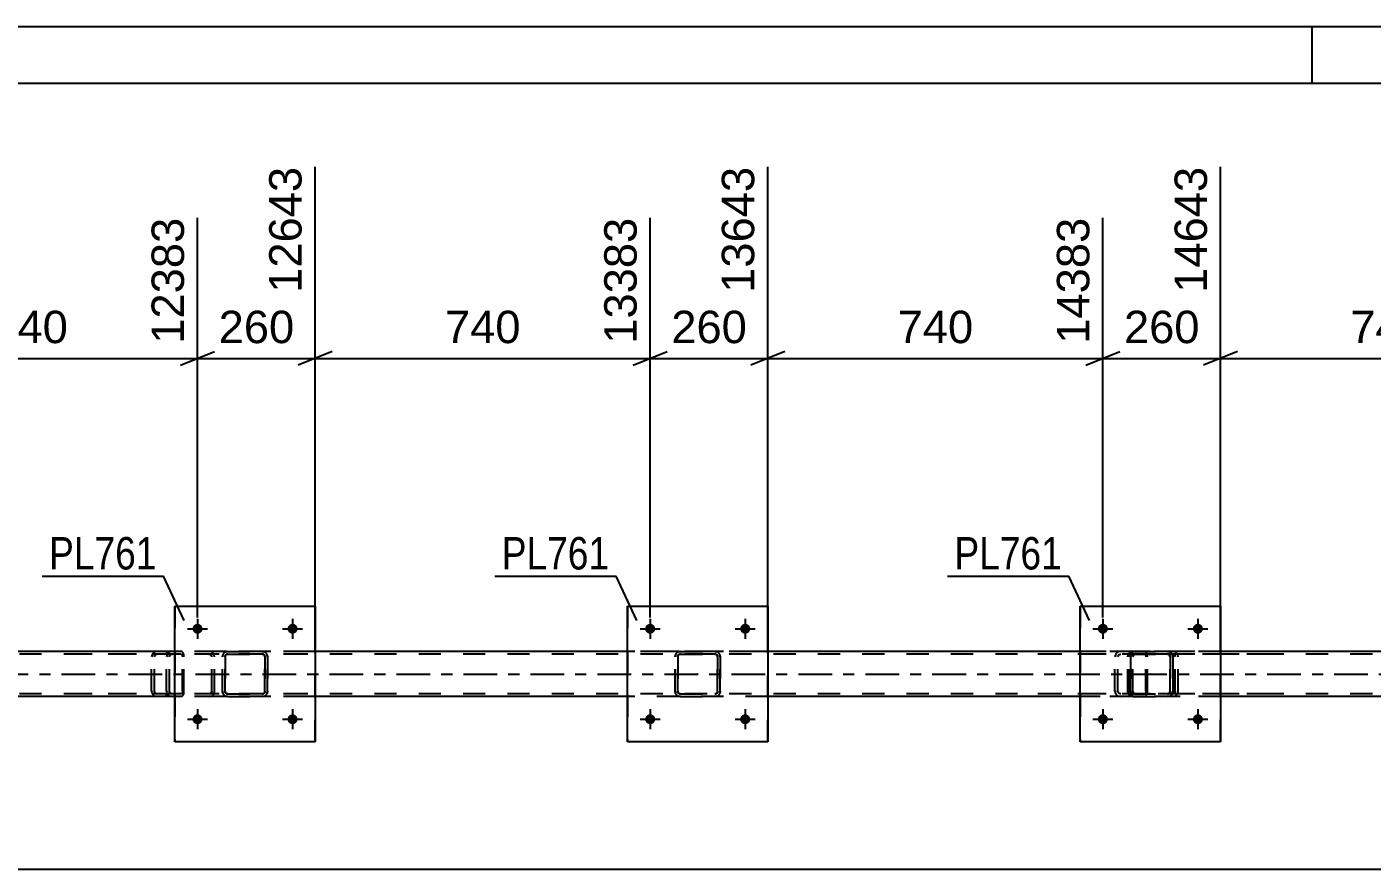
# Model space of a CAD drawing. Header units: millimetres. Extents: x -49 to 792, y -433 to 161.
# Drawn here: x 468.8 to 587.6, y 86.6 to 161 of the extents above; entities that cross this region are included whole.
import ezdxf

# ---------------------------------------------------------------- set-up
doc = ezdxf.new("R2010")
doc.units = ezdxf.units.MM
doc.linetypes.add('DXK_LINE_DOT2', pattern=[3.9198, 1.9599, -1.9599])
doc.linetypes.add('DXK_LINE_DOT3', pattern=[5.9187, 2.979, -0.9799, 0.9799, -0.9799])
doc.styles.add('Arial', font='ARIAL.TTF', dxfattribs={"height": 0.2})
doc.styles.add('Arial Narrow', font='ARIALN.TTF', dxfattribs={"height": 0.2})

# ---------------------------------------------------------------- blocks, each defined once
blk = doc.blocks.new('Unknown-203723993-1112')
at = {"color": 5, "linetype": 'Continuous'}
for p, q in [((792.32, 161.02), (-48.68, 161.02)), ((582.32, 156.02), (582.32, 161.02)), ((787.32, 156.02), (-43.68, 156.02))]:
    blk.add_line(p, q, dxfattribs=at)
blk = doc.blocks.new('Bolt-203723993-2611 - 2545')
at = {"linetype": 'Continuous'}
for points in [[(523.39, 99.83), (523.4, 99.92), (523.43, 100.01), (523.48, 100.09), (523.54, 100.15), (523.61, 100.21), (523.7, 100.25), (523.79, 100.26), (523.88, 100.26), (523.97, 100.25), (524.05, 100.21), (524.13, 100.15), (524.19, 100.09), (524.24, 100.01), (524.27, 99.92), (524.27, 99.83), (524.27, 99.74), (524.24, 99.65), (524.19, 99.57), (524.13, 99.5), (524.05, 99.45), (523.97, 99.41), (523.88, 99.39), (523.79, 99.39), (523.7, 99.41), (523.61, 99.45), (523.54, 99.5), (523.48, 99.57), (523.43, 99.65), (523.4, 99.74)], [(531.79, 99.83), (531.8, 99.92), (531.83, 100.01), (531.88, 100.09), (531.94, 100.15), (532.01, 100.21), (532.1, 100.25), (532.19, 100.26), (532.28, 100.26), (532.37, 100.25), (532.45, 100.21), (532.53, 100.15), (532.59, 100.09), (532.64, 100.01), (532.67, 99.92), (532.67, 99.83), (532.67, 99.74), (532.64, 99.65), (532.59, 99.57), (532.53, 99.5), (532.45, 99.45), (532.37, 99.41), (532.28, 99.39), (532.19, 99.39), (532.1, 99.41), (532.01, 99.45), (531.94, 99.5), (531.88, 99.57), (531.83, 99.65), (531.8, 99.74)]]:
    blk.add_hatch(color=1, dxfattribs=at).paths.add_polyline_path(points)
at = {"color": 1, "linetype": 'Continuous'}
for p, q in [((523.83, 100.71), (523.83, 98.95)), ((532.23, 100.71), (532.23, 98.95)), ((522.95, 99.83), (524.71, 99.83)), ((531.35, 99.83), (533.11, 99.83))]:
    blk.add_line(p, q, dxfattribs=at)
blk = doc.blocks.new('Part-203723993-2581 - 2545')
at = {"color": 7, "linetype": 'DXK_LINE_DOT2'}
for p, q in [((709.17, 105.83), (41.84, 105.83)), ((494.23, 105.83), (481.83, 105.83)), ((534.23, 105.83), (521.83, 105.83)), ((574.24, 105.83), (561.84, 105.83)), ((709.17, 105.59), (33.84, 105.59)), ((709.17, 102.07), (33.84, 102.07)), ((494.23, 101.83), (481.83, 101.83)), ((534.23, 101.83), (521.83, 101.83)), ((574.24, 101.83), (561.84, 101.83))]:
    blk.add_line(p, q, dxfattribs=at)
at = {"color": 2, "linetype": 'Continuous'}
for p, q in [((481.83, 105.83), (454.23, 105.83)), ((521.83, 105.83), (494.23, 105.83)), ((561.84, 105.83), (534.23, 105.83)), ((601.84, 105.83), (574.24, 105.83)), ((481.83, 101.83), (454.23, 101.83)), ((521.83, 101.83), (494.23, 101.83)), ((561.84, 101.83), (534.23, 101.83)), ((601.84, 101.83), (574.24, 101.83))]:
    blk.add_line(p, q, dxfattribs=at)
at = {"color": 7, "linetype": 'DXK_LINE_DOT3'}
blk.add_line((33.84, 103.83), (709.17, 103.83), dxfattribs=at)
blk = doc.blocks.new('Bolt-203723993-2609 - 2545')
at = {"linetype": 'Continuous'}
for points in [[(483.39, 99.83), (483.4, 99.92), (483.43, 100.01), (483.48, 100.09), (483.54, 100.15), (483.61, 100.21), (483.7, 100.25), (483.79, 100.26), (483.88, 100.26), (483.97, 100.25), (484.05, 100.21), (484.13, 100.15), (484.19, 100.09), (484.24, 100.01), (484.27, 99.92), (484.27, 99.83), (484.27, 99.74), (484.24, 99.65), (484.19, 99.57), (484.13, 99.5), (484.05, 99.45), (483.97, 99.41), (483.88, 99.39), (483.79, 99.39), (483.7, 99.41), (483.61, 99.45), (483.54, 99.5), (483.48, 99.57), (483.43, 99.65), (483.4, 99.74)], [(491.79, 99.83), (491.8, 99.92), (491.83, 100.01), (491.88, 100.09), (491.94, 100.15), (492.01, 100.21), (492.1, 100.25), (492.19, 100.26), (492.28, 100.26), (492.37, 100.25), (492.45, 100.21), (492.53, 100.15), (492.59, 100.09), (492.64, 100.01), (492.67, 99.92), (492.67, 99.83), (492.67, 99.74), (492.64, 99.65), (492.59, 99.57), (492.53, 99.5), (492.45, 99.45), (492.37, 99.41), (492.28, 99.39), (492.19, 99.39), (492.1, 99.41), (492.01, 99.45), (491.94, 99.5), (491.88, 99.57), (491.83, 99.65), (491.8, 99.74)]]:
    blk.add_hatch(color=1, dxfattribs=at).paths.add_polyline_path(points)
at = {"color": 1, "linetype": 'Continuous'}
for p, q in [((483.83, 100.71), (483.83, 98.95)), ((492.23, 100.71), (492.23, 98.95)), ((482.95, 99.83), (484.71, 99.83)), ((491.35, 99.83), (493.11, 99.83))]:
    blk.add_line(p, q, dxfattribs=at)
blk = doc.blocks.new('Bolt-203723993-2610 - 2545')
at = {"linetype": 'Continuous'}
for points in [[(483.39, 107.83), (483.4, 107.92), (483.43, 108.01), (483.48, 108.09), (483.54, 108.15), (483.61, 108.21), (483.7, 108.25), (483.79, 108.26), (483.88, 108.26), (483.97, 108.25), (484.05, 108.21), (484.13, 108.15), (484.19, 108.09), (484.24, 108.01), (484.27, 107.92), (484.27, 107.83), (484.27, 107.74), (484.24, 107.65), (484.19, 107.57), (484.13, 107.5), (484.05, 107.45), (483.97, 107.41), (483.88, 107.39), (483.79, 107.39), (483.7, 107.41), (483.61, 107.45), (483.54, 107.5), (483.48, 107.57), (483.43, 107.65), (483.4, 107.74)], [(491.79, 107.83), (491.8, 107.92), (491.83, 108.01), (491.88, 108.09), (491.94, 108.15), (492.01, 108.21), (492.1, 108.25), (492.19, 108.26), (492.28, 108.26), (492.37, 108.25), (492.45, 108.21), (492.53, 108.15), (492.59, 108.09), (492.64, 108.01), (492.67, 107.92), (492.67, 107.83), (492.67, 107.74), (492.64, 107.65), (492.59, 107.57), (492.53, 107.5), (492.45, 107.45), (492.37, 107.41), (492.28, 107.39), (492.19, 107.39), (492.1, 107.41), (492.01, 107.45), (491.94, 107.5), (491.88, 107.57), (491.83, 107.65), (491.8, 107.74)]]:
    blk.add_hatch(color=1, dxfattribs=at).paths.add_polyline_path(points)
at = {"color": 1, "linetype": 'Continuous'}
for p, q in [((483.83, 108.71), (483.83, 106.95)), ((492.23, 108.71), (492.23, 106.95)), ((482.95, 107.83), (484.71, 107.83)), ((491.35, 107.83), (493.11, 107.83))]:
    blk.add_line(p, q, dxfattribs=at)
blk = doc.blocks.new('Bolt-203723993-2612 - 2545')
at = {"linetype": 'Continuous'}
for points in [[(523.39, 107.83), (523.4, 107.92), (523.43, 108.01), (523.48, 108.09), (523.54, 108.15), (523.61, 108.21), (523.7, 108.25), (523.79, 108.26), (523.88, 108.26), (523.97, 108.25), (524.05, 108.21), (524.13, 108.15), (524.19, 108.09), (524.24, 108.01), (524.27, 107.92), (524.27, 107.83), (524.27, 107.74), (524.24, 107.65), (524.19, 107.57), (524.13, 107.5), (524.05, 107.45), (523.97, 107.41), (523.88, 107.39), (523.79, 107.39), (523.7, 107.41), (523.61, 107.45), (523.54, 107.5), (523.48, 107.57), (523.43, 107.65), (523.4, 107.74)], [(531.79, 107.83), (531.8, 107.92), (531.83, 108.01), (531.88, 108.09), (531.94, 108.15), (532.01, 108.21), (532.1, 108.25), (532.19, 108.26), (532.28, 108.26), (532.37, 108.25), (532.45, 108.21), (532.53, 108.15), (532.59, 108.09), (532.64, 108.01), (532.67, 107.92), (532.67, 107.83), (532.67, 107.74), (532.64, 107.65), (532.59, 107.57), (532.53, 107.5), (532.45, 107.45), (532.37, 107.41), (532.28, 107.39), (532.19, 107.39), (532.1, 107.41), (532.01, 107.45), (531.94, 107.5), (531.88, 107.57), (531.83, 107.65), (531.8, 107.74)]]:
    blk.add_hatch(color=1, dxfattribs=at).paths.add_polyline_path(points)
at = {"color": 1, "linetype": 'Continuous'}
for p, q in [((523.83, 108.71), (523.83, 106.95)), ((532.23, 108.71), (532.23, 106.95)), ((522.95, 107.83), (524.71, 107.83)), ((531.35, 107.83), (533.11, 107.83))]:
    blk.add_line(p, q, dxfattribs=at)
blk = doc.blocks.new('Bolt-203723993-2613 - 2545')
at = {"linetype": 'Continuous'}
for points in [[(563.4, 99.83), (563.41, 99.92), (563.43, 100.01), (563.48, 100.09), (563.54, 100.15), (563.62, 100.21), (563.7, 100.25), (563.79, 100.26), (563.88, 100.26), (563.97, 100.25), (564.06, 100.21), (564.13, 100.15), (564.19, 100.09), (564.24, 100.01), (564.27, 99.92), (564.28, 99.83), (564.27, 99.74), (564.24, 99.65), (564.19, 99.57), (564.13, 99.5), (564.06, 99.45), (563.97, 99.41), (563.88, 99.39), (563.79, 99.39), (563.7, 99.41), (563.62, 99.45), (563.54, 99.5), (563.48, 99.57), (563.43, 99.65), (563.41, 99.74)], [(571.8, 99.83), (571.81, 99.92), (571.83, 100.01), (571.88, 100.09), (571.94, 100.15), (572.02, 100.21), (572.1, 100.25), (572.19, 100.26), (572.28, 100.26), (572.37, 100.25), (572.46, 100.21), (572.53, 100.15), (572.59, 100.09), (572.64, 100.01), (572.67, 99.92), (572.68, 99.83), (572.67, 99.74), (572.64, 99.65), (572.59, 99.57), (572.53, 99.5), (572.46, 99.45), (572.37, 99.41), (572.28, 99.39), (572.19, 99.39), (572.1, 99.41), (572.02, 99.45), (571.94, 99.5), (571.88, 99.57), (571.83, 99.65), (571.81, 99.74)]]:
    blk.add_hatch(color=1, dxfattribs=at).paths.add_polyline_path(points)
at = {"color": 1, "linetype": 'Continuous'}
for p, q in [((563.84, 100.71), (563.84, 98.95)), ((572.24, 100.71), (572.24, 98.95)), ((562.96, 99.83), (564.72, 99.83)), ((571.36, 99.83), (573.12, 99.83))]:
    blk.add_line(p, q, dxfattribs=at)
blk = doc.blocks.new('Bolt-203723993-2614 - 2545')
at = {"linetype": 'Continuous'}
for points in [[(563.4, 107.83), (563.41, 107.92), (563.43, 108.01), (563.48, 108.09), (563.54, 108.15), (563.62, 108.21), (563.7, 108.25), (563.79, 108.26), (563.88, 108.26), (563.97, 108.25), (564.06, 108.21), (564.13, 108.15), (564.19, 108.09), (564.24, 108.01), (564.27, 107.92), (564.28, 107.83), (564.27, 107.74), (564.24, 107.65), (564.19, 107.57), (564.13, 107.5), (564.06, 107.45), (563.97, 107.41), (563.88, 107.39), (563.79, 107.39), (563.7, 107.41), (563.62, 107.45), (563.54, 107.5), (563.48, 107.57), (563.43, 107.65), (563.41, 107.74)], [(571.8, 107.83), (571.81, 107.92), (571.83, 108.01), (571.88, 108.09), (571.94, 108.15), (572.02, 108.21), (572.1, 108.25), (572.19, 108.26), (572.28, 108.26), (572.37, 108.25), (572.46, 108.21), (572.53, 108.15), (572.59, 108.09), (572.64, 108.01), (572.67, 107.92), (572.68, 107.83), (572.67, 107.74), (572.64, 107.65), (572.59, 107.57), (572.53, 107.5), (572.46, 107.45), (572.37, 107.41), (572.28, 107.39), (572.19, 107.39), (572.1, 107.41), (572.02, 107.45), (571.94, 107.5), (571.88, 107.57), (571.83, 107.65), (571.81, 107.74)]]:
    blk.add_hatch(color=1, dxfattribs=at).paths.add_polyline_path(points)
at = {"color": 1, "linetype": 'Continuous'}
for p, q in [((563.84, 108.71), (563.84, 106.95)), ((572.24, 108.71), (572.24, 106.95)), ((562.96, 107.83), (564.72, 107.83)), ((571.36, 107.83), (573.12, 107.83))]:
    blk.add_line(p, q, dxfattribs=at)
blk = doc.blocks.new('Part-203723993-2638 - 2545')
at = {"color": 7, "linetype": 'DXK_LINE_DOT2'}
for p, q in [((481.61, 105.83), (481.41, 105.79)), ((493.38, 105.83), (481.61, 105.83)), ((485.04, 105.79), (484.84, 105.83)), ((481.14, 105.53), (481.1, 105.35)), ((481.1, 102.31), (481.1, 105.35)), ((481.35, 105.35), (481.37, 105.44)), ((481.35, 102.31), (481.35, 105.35)), ((481.37, 105.44), (481.43, 105.52)), ((481.43, 105.52), (481.51, 105.57)), ((481.51, 105.57), (481.61, 105.59)), ((493.38, 105.59), (481.61, 105.59)), ((484.84, 105.59), (484.94, 105.57)), ((484.94, 105.57), (485.02, 105.52)), ((485.02, 105.52), (485.08, 105.44)), ((485.08, 105.44), (485.1, 105.35)), ((485.1, 102.31), (485.1, 105.35)), ((485.35, 105.35), (485.31, 105.53)), ((485.35, 102.31), (485.35, 105.35)), ((481.1, 102.31), (481.12, 102.22)), ((481.37, 102.22), (481.35, 102.31)), ((485.1, 102.31), (485.08, 102.22)), ((485.31, 102.12), (485.35, 102.31)), ((481.12, 102.22), (481.14, 102.12)), ((481.43, 102.14), (481.37, 102.22)), ((481.41, 101.86), (481.61, 101.83)), ((481.51, 102.09), (481.43, 102.14)), ((481.61, 102.07), (481.51, 102.09)), ((493.38, 102.07), (481.61, 102.07)), ((493.38, 101.83), (481.61, 101.83)), ((484.94, 102.09), (484.84, 102.07)), ((484.84, 101.83), (485.04, 101.86)), ((485.02, 102.14), (484.94, 102.09)), ((485.08, 102.22), (485.02, 102.14))]:
    blk.add_line(p, q, dxfattribs=at)
for centre, start, end in [((481.59, 105.33), 110.7583, 155.68), ((484.86, 105.33), 24.32, 69.2417), ((481.59, 102.33), 204.32, 249.2417), ((484.86, 102.33), 290.7583, 335.68)]:
    blk.add_arc(centre, 0.496, start, end, dxfattribs=at)
blk = doc.blocks.new('Part-203723993-2639 - 2545')
at = {"color": 7, "linetype": 'DXK_LINE_DOT2'}
for p, q in [((566.33, 105.79), (566.51, 105.83)), ((566.52, 105.83), (566.33, 105.79)), ((566.52, 105.83), (566.51, 105.83)), ((566.51, 105.83), (569.55, 105.83)), ((566.52, 105.83), (569.56, 105.83)), ((569.55, 105.83), (569.56, 105.83)), ((569.55, 105.83), (569.73, 105.79)), ((569.74, 105.79), (569.56, 105.83)), ((566.03, 105.35), (566.07, 105.53)), ((566.03, 105.35), (566.04, 105.35)), ((566.03, 102.31), (566.03, 105.35)), ((566.07, 105.53), (566.04, 105.35)), ((566.04, 102.31), (566.04, 105.35)), ((566.29, 105.44), (566.27, 105.35)), ((566.28, 105.35), (566.27, 105.35)), ((566.27, 105.35), (566.27, 102.31)), ((566.28, 105.35), (566.29, 105.44)), ((566.28, 102.31), (566.28, 105.35)), ((566.29, 105.44), (566.35, 105.52)), ((566.34, 105.52), (566.29, 105.44)), ((566.42, 105.57), (566.34, 105.52)), ((566.35, 105.52), (566.42, 105.57)), ((566.42, 105.57), (566.52, 105.59)), ((566.51, 105.59), (566.42, 105.57)), ((566.51, 105.59), (566.52, 105.59)), ((569.55, 105.59), (566.51, 105.59)), ((566.52, 105.59), (569.56, 105.59)), ((569.56, 105.59), (569.55, 105.59)), ((569.64, 105.57), (569.55, 105.59)), ((569.56, 105.59), (569.65, 105.57)), ((569.64, 105.57), (569.65, 105.57)), ((569.72, 105.52), (569.64, 105.57)), ((569.65, 105.57), (569.73, 105.52)), ((569.77, 105.44), (569.72, 105.52)), ((569.73, 105.52), (569.78, 105.44)), ((569.79, 105.35), (569.77, 105.44)), ((569.78, 105.44), (569.8, 105.35)), ((569.8, 105.35), (569.79, 105.35)), ((569.79, 105.35), (569.79, 102.31)), ((569.8, 102.31), (569.8, 105.35)), ((569.99, 105.53), (570.03, 105.35)), ((570.04, 105.35), (570, 105.53)), ((570.04, 105.35), (570.03, 105.35)), ((570.03, 105.35), (570.03, 102.31)), ((570.04, 102.31), (570.04, 105.35)), ((566.04, 102.31), (566.03, 102.31)), ((566.07, 102.12), (566.03, 102.31)), ((566.04, 102.31), (566.07, 102.12)), ((566.27, 102.31), (566.28, 102.31)), ((566.27, 102.31), (566.29, 102.22)), ((566.29, 102.21), (566.28, 102.31)), ((569.77, 102.22), (569.79, 102.31)), ((569.8, 102.31), (569.78, 102.21)), ((569.79, 102.31), (569.8, 102.31)), ((570.03, 102.31), (569.99, 102.12)), ((570, 102.12), (570.04, 102.31)), ((570.03, 102.31), (570.04, 102.31)), ((566.29, 102.22), (566.34, 102.14)), ((566.35, 102.14), (566.29, 102.21)), ((566.33, 101.86), (566.33, 101.86)), ((566.51, 101.83), (566.33, 101.86)), ((566.33, 101.86), (566.52, 101.83)), ((566.34, 102.14), (566.42, 102.09)), ((566.42, 102.08), (566.35, 102.14)), ((566.42, 102.09), (566.51, 102.07)), ((566.52, 102.07), (566.42, 102.08)), ((566.52, 102.07), (566.51, 102.07)), ((566.51, 102.07), (569.55, 102.07)), ((566.52, 101.83), (566.51, 101.83)), ((566.51, 101.83), (569.55, 101.83)), ((566.52, 102.07), (569.56, 102.07)), ((566.52, 101.83), (569.56, 101.83)), ((569.55, 102.07), (569.64, 102.09)), ((569.55, 102.07), (569.56, 102.07)), ((569.73, 101.86), (569.55, 101.83)), ((569.55, 101.83), (569.56, 101.83)), ((569.65, 102.08), (569.56, 102.07)), ((569.56, 101.83), (569.74, 101.86)), ((569.64, 102.09), (569.72, 102.14)), ((569.73, 102.14), (569.65, 102.08)), ((569.72, 102.14), (569.77, 102.22)), ((569.78, 102.21), (569.73, 102.14))]:
    blk.add_line(p, q, dxfattribs=at)
at = {"color": 7, "linetype": 'DXK_LINE_DOT3'}
blk.add_line((568.04, 103.83), (568.03, 103.83), dxfattribs=at)
at = {"color": 7, "linetype": 'DXK_LINE_DOT2'}
for centre, start, end in [((566.51, 105.35), 112.5, 157.5), ((566.52, 105.35), 112.5, 157.5), ((569.55, 105.35), 22.5, 67.5), ((569.56, 105.35), 22.5, 67.5), ((566.51, 102.31), 202.5, 247.5), ((566.52, 102.31), 202.5, 247.5), ((569.55, 102.31), 292.5, 337.5), ((569.56, 102.31), 292.5, 337.5)]:
    blk.add_arc(centre, 0.48, start, end, dxfattribs=at)
blk = doc.blocks.new('Part-203723993-2644 - 2545')
at = {"color": 2, "linetype": 'Continuous'}
for p, q in [((561.84, 97.83), (561.84, 109.83)), ((561.84, 109.83), (561.84, 109.83)), ((561.84, 109.83), (574.24, 109.83)), ((574.24, 109.83), (574.24, 97.83)), ((561.84, 97.83), (561.84, 97.83)), ((574.24, 97.83), (561.84, 97.83))]:
    blk.add_line(p, q, dxfattribs=at)
at = {"color": 7, "linetype": 'DXK_LINE_DOT2'}
for p, q in [((561.84, 109.83), (561.84, 97.83)), ((561.84, 109.83), (561.84, 109.83)), ((574.24, 97.83), (574.24, 109.83)), ((561.84, 97.83), (561.84, 97.83))]:
    blk.add_line(p, q, dxfattribs=at)
blk = doc.blocks.new('Part-203723993-2667 - 2545')
at = {"color": 2, "linetype": 'Continuous'}
for p, q in [((521.83, 97.83), (521.83, 109.83)), ((521.83, 109.83), (521.83, 109.83)), ((521.83, 109.83), (534.23, 109.83)), ((534.23, 109.83), (534.23, 97.83)), ((521.83, 97.83), (521.83, 97.83)), ((534.23, 97.83), (521.83, 97.83))]:
    blk.add_line(p, q, dxfattribs=at)
at = {"color": 7, "linetype": 'DXK_LINE_DOT2'}
for p, q in [((521.83, 109.83), (521.83, 97.83)), ((521.83, 109.83), (521.83, 109.83)), ((534.23, 97.83), (534.23, 109.83)), ((521.83, 97.83), (521.83, 97.83))]:
    blk.add_line(p, q, dxfattribs=at)
blk = doc.blocks.new('Part-203723993-2668 - 2545')
at = {"color": 7, "linetype": 'DXK_LINE_DOT2'}
for p, q in [((526.33, 105.79), (526.51, 105.83)), ((526.51, 105.83), (526.33, 105.79)), ((526.51, 105.83), (529.55, 105.83)), ((526.51, 105.83), (526.51, 105.83)), ((526.51, 105.83), (529.55, 105.83)), ((529.55, 105.83), (529.55, 105.83)), ((529.55, 105.83), (529.73, 105.79)), ((529.74, 105.79), (529.55, 105.83)), ((526.03, 105.35), (526.07, 105.53)), ((526.07, 105.53), (526.03, 105.35)), ((526.03, 102.31), (526.03, 105.35)), ((526.03, 105.35), (526.03, 105.35)), ((526.03, 102.31), (526.03, 105.35)), ((526.27, 105.35), (526.29, 105.44)), ((526.29, 105.44), (526.27, 105.35)), ((526.27, 102.31), (526.27, 105.35)), ((526.27, 105.35), (526.27, 105.35)), ((526.27, 105.35), (526.27, 102.31)), ((526.29, 105.44), (526.35, 105.52)), ((526.34, 105.52), (526.29, 105.44)), ((526.42, 105.57), (526.34, 105.52)), ((526.35, 105.52), (526.42, 105.57)), ((526.42, 105.57), (526.51, 105.59)), ((526.51, 105.59), (526.42, 105.57)), ((526.51, 105.59), (529.55, 105.59)), ((526.51, 105.59), (526.51, 105.59)), ((529.55, 105.59), (526.51, 105.59)), ((529.55, 105.59), (529.55, 105.59)), ((529.55, 105.59), (529.65, 105.57)), ((529.64, 105.57), (529.55, 105.59)), ((529.64, 105.57), (529.65, 105.57)), ((529.72, 105.52), (529.64, 105.57)), ((529.65, 105.57), (529.72, 105.52)), ((529.72, 105.52), (529.78, 105.44)), ((529.77, 105.44), (529.72, 105.52)), ((529.79, 105.35), (529.77, 105.44)), ((529.78, 105.44), (529.79, 105.35)), ((529.79, 102.31), (529.79, 105.35)), ((529.79, 105.35), (529.79, 105.35)), ((529.79, 105.35), (529.79, 102.31)), ((529.99, 105.53), (530.03, 105.35)), ((530.03, 105.35), (530, 105.53)), ((530.03, 102.31), (530.03, 105.35)), ((530.03, 105.35), (530.03, 105.35)), ((530.03, 105.35), (530.03, 102.31)), ((526.03, 102.31), (526.03, 102.31)), ((526.07, 102.12), (526.03, 102.31)), ((526.03, 102.31), (526.07, 102.12)), ((526.27, 102.31), (526.27, 102.31)), ((526.29, 102.21), (526.27, 102.31)), ((526.27, 102.31), (526.29, 102.22)), ((529.77, 102.22), (529.79, 102.31)), ((529.79, 102.31), (529.78, 102.21)), ((529.79, 102.31), (529.79, 102.31)), ((530.03, 102.31), (529.99, 102.12)), ((530, 102.12), (530.03, 102.31)), ((530.03, 102.31), (530.03, 102.31)), ((526.29, 102.22), (526.34, 102.14)), ((526.35, 102.14), (526.29, 102.21)), ((526.33, 101.86), (526.33, 101.86)), ((526.51, 101.83), (526.33, 101.86)), ((526.33, 101.86), (526.51, 101.83)), ((526.34, 102.14), (526.42, 102.09)), ((526.42, 102.08), (526.35, 102.14)), ((526.42, 102.09), (526.51, 102.07)), ((526.51, 102.07), (526.42, 102.08)), ((526.51, 102.07), (529.55, 102.07)), ((526.51, 102.07), (526.51, 102.07)), ((526.51, 102.07), (529.55, 102.07)), ((526.51, 101.83), (529.55, 101.83)), ((526.51, 101.83), (526.51, 101.83)), ((526.51, 101.83), (529.55, 101.83)), ((529.55, 102.07), (529.64, 102.09)), ((529.65, 102.08), (529.55, 102.07)), ((529.55, 102.07), (529.55, 102.07)), ((529.73, 101.86), (529.55, 101.83)), ((529.55, 101.83), (529.74, 101.86)), ((529.55, 101.83), (529.55, 101.83)), ((529.64, 102.09), (529.72, 102.14)), ((529.72, 102.14), (529.65, 102.08)), ((529.72, 102.14), (529.77, 102.22)), ((529.78, 102.21), (529.72, 102.14))]:
    blk.add_line(p, q, dxfattribs=at)
at = {"color": 7, "linetype": 'DXK_LINE_DOT3'}
blk.add_line((528.04, 103.83), (528.03, 103.83), dxfattribs=at)
at = {"color": 7, "linetype": 'DXK_LINE_DOT2'}
for centre, start, end in [((526.51, 105.35), 112.5, 157.5), ((526.51, 105.35), 112.5, 157.5), ((529.55, 105.35), 22.5, 67.5), ((529.55, 105.35), 22.5, 67.5), ((526.51, 102.31), 202.5, 247.5), ((526.51, 102.31), 202.5, 247.5), ((529.55, 102.31), 292.5, 337.5), ((529.55, 102.31), 292.5, 337.5)]:
    blk.add_arc(centre, 0.48, start, end, dxfattribs=at)
blk = doc.blocks.new('Part-203723993-2673 - 2545')
at = {"color": 2, "linetype": 'Continuous'}
for p, q in [((481.83, 97.83), (481.83, 109.83)), ((481.83, 109.83), (481.83, 109.83)), ((481.83, 109.83), (494.23, 109.83)), ((494.23, 109.83), (494.23, 97.83)), ((481.83, 97.83), (481.83, 97.83)), ((494.23, 97.83), (481.83, 97.83))]:
    blk.add_line(p, q, dxfattribs=at)
at = {"color": 7, "linetype": 'DXK_LINE_DOT2'}
for p, q in [((481.83, 109.83), (481.83, 97.83)), ((481.83, 109.83), (481.83, 109.83)), ((494.23, 97.83), (494.23, 109.83)), ((481.83, 97.83), (481.83, 97.83))]:
    blk.add_line(p, q, dxfattribs=at)
blk = doc.blocks.new('Part-203723993-2674 - 2545')
at = {"color": 7, "linetype": 'DXK_LINE_DOT2'}
for p, q in [((486.33, 105.79), (486.51, 105.83)), ((486.51, 105.83), (486.33, 105.79)), ((486.51, 105.83), (489.55, 105.83)), ((486.51, 105.83), (486.51, 105.83)), ((486.51, 105.83), (489.55, 105.83)), ((489.55, 105.83), (489.55, 105.83)), ((489.55, 105.83), (489.73, 105.79)), ((489.74, 105.79), (489.55, 105.83)), ((486.03, 105.35), (486.07, 105.53)), ((486.07, 105.53), (486.03, 105.35)), ((486.03, 102.31), (486.03, 105.35)), ((486.03, 105.35), (486.03, 105.35)), ((486.03, 102.31), (486.03, 105.35)), ((486.27, 105.35), (486.29, 105.44)), ((486.29, 105.44), (486.27, 105.35)), ((486.27, 102.31), (486.27, 105.35)), ((486.27, 105.35), (486.27, 105.35)), ((486.27, 105.35), (486.27, 102.31)), ((486.29, 105.44), (486.34, 105.52)), ((486.34, 105.52), (486.29, 105.44)), ((486.34, 105.52), (486.42, 105.57)), ((486.42, 105.57), (486.34, 105.52)), ((486.42, 105.57), (486.51, 105.59)), ((486.51, 105.59), (486.42, 105.57)), ((486.51, 105.59), (489.55, 105.59)), ((486.51, 105.59), (486.51, 105.59)), ((489.55, 105.59), (486.51, 105.59)), ((489.55, 105.59), (489.55, 105.59)), ((489.55, 105.59), (489.65, 105.57)), ((489.64, 105.57), (489.55, 105.59)), ((489.64, 105.57), (489.65, 105.57)), ((489.72, 105.52), (489.64, 105.57)), ((489.65, 105.57), (489.72, 105.52)), ((489.72, 105.52), (489.78, 105.44)), ((489.77, 105.44), (489.72, 105.52)), ((489.79, 105.35), (489.77, 105.44)), ((489.78, 105.44), (489.79, 105.35)), ((489.79, 102.31), (489.79, 105.35)), ((489.79, 105.35), (489.79, 105.35)), ((489.79, 105.35), (489.79, 102.31)), ((489.99, 105.53), (490.03, 105.35)), ((490.03, 105.35), (490, 105.53)), ((490.03, 102.31), (490.03, 105.35)), ((490.03, 105.35), (490.03, 105.35)), ((490.03, 105.35), (490.03, 102.31)), ((486.03, 102.31), (486.03, 102.31)), ((486.07, 102.12), (486.03, 102.31)), ((486.03, 102.31), (486.07, 102.12)), ((486.27, 102.31), (486.27, 102.31)), ((486.29, 102.21), (486.27, 102.31)), ((486.27, 102.31), (486.29, 102.22)), ((489.77, 102.22), (489.79, 102.31)), ((489.79, 102.31), (489.78, 102.21)), ((489.79, 102.31), (489.79, 102.31)), ((490.03, 102.31), (489.99, 102.12)), ((490, 102.12), (490.03, 102.31)), ((490.03, 102.31), (490.03, 102.31)), ((486.29, 102.22), (486.34, 102.14)), ((486.34, 102.14), (486.29, 102.21)), ((486.33, 101.86), (486.33, 101.86)), ((486.51, 101.83), (486.33, 101.86)), ((486.33, 101.86), (486.51, 101.83)), ((486.42, 102.08), (486.34, 102.14)), ((486.34, 102.14), (486.42, 102.09)), ((486.42, 102.09), (486.51, 102.07)), ((486.51, 102.07), (486.42, 102.08)), ((486.51, 102.07), (489.55, 102.07)), ((486.51, 102.07), (486.51, 102.07)), ((486.51, 102.07), (489.55, 102.07)), ((486.51, 101.83), (489.55, 101.83)), ((486.51, 101.83), (486.51, 101.83)), ((486.51, 101.83), (489.55, 101.83)), ((489.55, 102.07), (489.64, 102.09)), ((489.65, 102.08), (489.55, 102.07)), ((489.55, 102.07), (489.55, 102.07)), ((489.73, 101.86), (489.55, 101.83)), ((489.55, 101.83), (489.74, 101.86)), ((489.55, 101.83), (489.55, 101.83)), ((489.64, 102.09), (489.72, 102.14)), ((489.72, 102.14), (489.65, 102.08)), ((489.72, 102.14), (489.77, 102.22)), ((489.78, 102.21), (489.72, 102.14))]:
    blk.add_line(p, q, dxfattribs=at)
at = {"color": 7, "linetype": 'DXK_LINE_DOT3'}
blk.add_line((488.04, 103.83), (488.03, 103.83), dxfattribs=at)
at = {"color": 7, "linetype": 'DXK_LINE_DOT2'}
for centre, start, end in [((486.51, 105.35), 112.5, 157.5), ((486.51, 105.35), 112.5, 157.5), ((489.55, 105.35), 22.5, 67.5), ((489.55, 105.35), 22.5, 67.5), ((486.51, 102.31), 202.5, 247.5), ((486.51, 102.31), 202.5, 247.5), ((489.55, 102.31), 292.5, 337.5), ((489.55, 102.31), 292.5, 337.5)]:
    blk.add_arc(centre, 0.48, start, end, dxfattribs=at)
blk = doc.blocks.new('Part-203723993-2795 - 2545')
at = {"color": 7, "linetype": 'DXK_LINE_DOT2'}
for p, q in [((567.51, 105.83), (558.1, 105.83)), ((565.42, 105.83), (565.22, 105.79)), ((566.23, 105.59), (566.23, 105.83)), ((567.61, 105.79), (567.51, 105.83)), ((567.51, 105.59), (558.1, 105.59)), ((564.95, 105.53), (564.91, 105.35)), ((564.91, 102.31), (564.91, 105.35)), ((565.16, 105.35), (565.18, 105.44)), ((565.16, 102.31), (565.16, 105.35)), ((565.18, 105.44), (565.24, 105.52)), ((565.24, 105.52), (565.32, 105.57)), ((565.32, 105.57), (565.42, 105.59)), ((567.51, 105.59), (567.56, 105.57)), ((567.56, 105.57), (567.6, 105.52)), ((567.6, 105.52), (567.63, 105.44)), ((567.7, 105.69), (567.61, 105.79)), ((567.63, 105.44), (567.64, 105.35)), ((567.64, 102.31), (567.64, 105.35)), ((567.76, 105.53), (567.7, 105.69)), ((567.78, 105.35), (567.76, 105.53)), ((567.78, 102.31), (567.78, 105.35)), ((564.91, 102.31), (564.95, 102.12)), ((565.18, 102.22), (565.16, 102.31)), ((567.64, 102.31), (567.63, 102.22)), ((567.76, 102.12), (567.78, 102.31)), ((567.51, 102.07), (558.1, 102.07)), ((567.51, 101.83), (558.1, 101.83)), ((565.24, 102.14), (565.18, 102.22)), ((565.22, 101.86), (565.42, 101.83)), ((565.32, 102.09), (565.24, 102.14)), ((565.42, 102.07), (565.32, 102.09)), ((566.23, 101.83), (566.23, 102.07)), ((567.56, 102.09), (567.51, 102.07)), ((567.51, 101.83), (567.61, 101.86)), ((567.6, 102.14), (567.56, 102.09)), ((567.63, 102.22), (567.6, 102.14)), ((567.61, 101.86), (567.7, 101.97)), ((567.7, 101.97), (567.76, 102.12))]:
    blk.add_line(p, q, dxfattribs=at)
for centre, start, end in [((565.4, 105.33), 111.1941, 156.1506), ((565.4, 102.32), 203.8494, 248.8059)]:
    blk.add_arc(centre, 0.492, start, end, dxfattribs=at)
blk = doc.blocks.new('Part-203723993-2796 - 2545')
at = {"color": 7, "linetype": 'DXK_LINE_DOT2'}
for p, q in [((482.37, 105.83), (472.97, 105.83)), ((480.28, 105.83), (480.09, 105.79)), ((481.1, 105.83), (481.1, 105.59)), ((482.48, 105.79), (482.37, 105.83)), ((482.37, 105.59), (472.97, 105.59)), ((479.82, 105.53), (479.78, 105.35)), ((479.78, 102.31), (479.78, 105.35)), ((480.03, 105.35), (480.05, 105.44)), ((480.03, 102.31), (480.03, 105.35)), ((480.05, 105.44), (480.1, 105.52)), ((480.1, 105.52), (480.19, 105.57)), ((480.19, 105.57), (480.28, 105.59)), ((482.37, 105.59), (482.42, 105.57)), ((482.42, 105.57), (482.47, 105.52)), ((482.47, 105.52), (482.5, 105.44)), ((482.56, 105.69), (482.48, 105.79)), ((482.5, 105.44), (482.51, 105.35)), ((482.51, 102.31), (482.51, 105.35)), ((482.62, 105.53), (482.56, 105.69)), ((482.64, 105.35), (482.62, 105.53)), ((482.64, 102.31), (482.64, 105.35)), ((479.78, 102.31), (479.8, 102.22)), ((480.05, 102.22), (480.03, 102.31)), ((482.51, 102.31), (482.5, 102.22)), ((482.62, 102.12), (482.64, 102.31)), ((482.37, 102.07), (472.97, 102.07)), ((482.37, 101.83), (472.97, 101.83)), ((479.8, 102.22), (479.82, 102.12)), ((480.1, 102.14), (480.05, 102.22)), ((480.09, 101.86), (480.28, 101.83)), ((480.19, 102.09), (480.1, 102.14)), ((480.28, 102.07), (480.19, 102.09)), ((481.1, 101.86), (481.1, 102.07)), ((481.1, 101.83), (481.1, 101.86)), ((482.42, 102.09), (482.37, 102.07)), ((482.37, 101.83), (482.48, 101.86)), ((482.47, 102.14), (482.42, 102.09)), ((482.5, 102.22), (482.47, 102.14)), ((482.48, 101.86), (482.56, 101.97)), ((482.56, 101.97), (482.62, 102.12))]:
    blk.add_line(p, q, dxfattribs=at)
for centre, start, end in [((480.27, 105.33), 111.1941, 156.1506), ((480.27, 102.32), 203.8494, 248.8059)]:
    blk.add_arc(centre, 0.492, start, end, dxfattribs=at)
blk = doc.blocks.new('Part-203723993-2802 - 2545')
at = {"color": 7, "linetype": 'DXK_LINE_DOT2'}
for p, q in [((566.74, 105.83), (566.55, 105.79)), ((578.52, 105.83), (566.74, 105.83)), ((570.17, 105.79), (569.98, 105.83)), ((566.27, 105.53), (566.23, 105.35)), ((566.23, 102.31), (566.23, 105.35)), ((566.49, 105.35), (566.51, 105.44)), ((566.49, 102.31), (566.49, 105.35)), ((566.51, 105.44), (566.56, 105.52)), ((566.56, 105.52), (566.64, 105.57)), ((566.64, 105.57), (566.74, 105.59)), ((578.52, 105.59), (566.74, 105.59)), ((569.98, 105.59), (570.07, 105.57)), ((570.07, 105.57), (570.16, 105.52)), ((570.16, 105.52), (570.21, 105.44)), ((570.21, 105.44), (570.23, 105.35)), ((570.23, 102.31), (570.23, 105.35)), ((570.49, 105.35), (570.45, 105.53)), ((570.49, 102.31), (570.49, 105.35)), ((566.23, 102.31), (566.27, 102.12)), ((566.51, 102.22), (566.49, 102.31)), ((570.23, 102.31), (570.21, 102.22)), ((570.45, 102.12), (570.49, 102.31)), ((566.56, 102.14), (566.51, 102.22)), ((566.55, 101.86), (566.74, 101.83)), ((566.64, 102.09), (566.56, 102.14)), ((566.74, 102.07), (566.64, 102.09)), ((578.52, 102.07), (566.74, 102.07)), ((578.52, 101.83), (566.74, 101.83)), ((570.07, 102.09), (569.98, 102.07)), ((569.98, 101.83), (570.17, 101.86)), ((570.16, 102.14), (570.07, 102.09)), ((570.21, 102.22), (570.16, 102.14))]:
    blk.add_line(p, q, dxfattribs=at)
for centre, start, end in [((566.72, 105.33), 110.7583, 155.68), ((570, 105.33), 24.32, 69.2417), ((566.72, 102.33), 204.32, 249.2417), ((570, 102.33), 290.7583, 335.68)]:
    blk.add_arc(centre, 0.496, start, end, dxfattribs=at)
blk = doc.blocks.new('StraightDimension-203723993-3085 - 2545')
at = {"color": 7, "linetype": 'Continuous'}
for p, q in [((454.23, 106.83), (454.23, 148.64)), ((483.84, 108.83), (483.84, 144.14)), ((455.73, 132.32), (452.73, 131.12)), ((482.34, 131.12), (485.34, 132.32)), ((454.23, 131.72), (483.84, 131.72))]:
    blk.add_line(p, q, dxfattribs=at)
at = {"color": 0}
blk.add_wipeout([(472.97, 132.47), (472.97, 136.67), (465.1, 136.67), (465.1, 132.47)], dxfattribs=at)
at = {"color": 3, "style": 'Arial'}
blk.add_text('740', height=2.865, dxfattribs=at).set_placement((465.7, 133.07))
at = {"color": 0, "linetype": 'Continuous'}
blk.add_wipeout([(483.24, 144.74), (479.04, 144.74), (479.04, 132.42), (483.24, 132.42)], dxfattribs=at)
at = {"color": 3, "linetype": 'Continuous', "style": 'Arial'}
blk.add_text('12383', height=2.865, rotation=90.0002, dxfattribs=at).set_placement((482.64, 133.02))
blk = doc.blocks.new('StraightDimension-203723993-2873 - 2545')
at = {"color": 7, "linetype": 'Continuous'}
for p, q in [((494.23, 106.83), (494.23, 148.64)), ((523.84, 108.83), (523.84, 144.14)), ((495.73, 132.32), (492.73, 131.12)), ((522.34, 131.12), (525.34, 132.32)), ((494.23, 131.72), (523.84, 131.72))]:
    blk.add_line(p, q, dxfattribs=at)
at = {"color": 0}
blk.add_wipeout([(512.97, 132.47), (512.97, 136.67), (505.1, 136.67), (505.1, 132.47)], dxfattribs=at)
at = {"color": 3, "style": 'Arial'}
blk.add_text('740', height=2.865, dxfattribs=at).set_placement((505.7, 133.07))
at = {"color": 0, "linetype": 'Continuous'}
blk.add_wipeout([(523.24, 144.74), (519.04, 144.74), (519.04, 132.42), (523.24, 132.42)], dxfattribs=at)
at = {"color": 3, "linetype": 'Continuous', "style": 'Arial'}
blk.add_text('13383', height=2.865, rotation=90.0002, dxfattribs=at).set_placement((522.64, 133.02))
blk = doc.blocks.new('StraightDimension-203723993-3016 - 2545')
at = {"color": 7, "linetype": 'Continuous'}
for p, q in [((574.24, 106.83), (574.24, 148.64)), ((603.84, 108.83), (603.84, 144.14)), ((575.74, 132.32), (572.74, 131.12)), ((602.34, 131.12), (605.34, 132.32)), ((574.24, 131.72), (603.84, 131.72))]:
    blk.add_line(p, q, dxfattribs=at)
at = {"color": 0}
blk.add_wipeout([(592.97, 132.47), (592.97, 136.67), (585.1, 136.67), (585.1, 132.47)], dxfattribs=at)
at = {"color": 3, "style": 'Arial'}
blk.add_text('740', height=2.865, dxfattribs=at).set_placement((585.7, 133.07))
at = {"color": 0, "linetype": 'Continuous'}
blk.add_wipeout([(603.24, 144.74), (599.04, 144.74), (599.04, 132.42), (603.24, 132.42)], dxfattribs=at)
at = {"color": 3, "linetype": 'Continuous', "style": 'Arial'}
blk.add_text('15383', height=2.865, rotation=90.0002, dxfattribs=at).set_placement((602.64, 133.02))
blk = doc.blocks.new('StraightDimension-203723993-3042 - 2545')
at = {"color": 7, "linetype": 'Continuous'}
for p, q in [((574.24, 106.83), (574.24, 148.64)), ((563.84, 108.83), (563.84, 144.14)), ((562.34, 131.12), (565.34, 132.32)), ((575.74, 132.32), (572.74, 131.12)), ((563.84, 131.72), (574.24, 131.72))]:
    blk.add_line(p, q, dxfattribs=at)
at = {"color": 0}
blk.add_wipeout([(572.97, 132.47), (572.97, 136.67), (565.1, 136.67), (565.1, 132.47)], dxfattribs=at)
at = {"color": 3, "style": 'Arial'}
blk.add_text('260', height=2.865, dxfattribs=at).set_placement((565.7, 133.07))
at = {"color": 0, "linetype": 'Continuous'}
blk.add_wipeout([(573.64, 149.24), (569.44, 149.24), (569.44, 136.92), (573.64, 136.92)], dxfattribs=at)
at = {"color": 3, "linetype": 'Continuous', "style": 'Arial'}
blk.add_text('14643', height=2.865, rotation=90.0002, dxfattribs=at).set_placement((573.04, 137.52))
blk = doc.blocks.new('StraightDimension-203723993-3054 - 2545')
at = {"color": 7, "linetype": 'Continuous'}
for p, q in [((534.23, 106.83), (534.23, 148.64)), ((523.84, 108.83), (523.84, 144.14)), ((522.34, 131.12), (525.34, 132.32)), ((535.73, 132.32), (532.73, 131.12)), ((523.84, 131.72), (534.23, 131.72))]:
    blk.add_line(p, q, dxfattribs=at)
at = {"color": 0}
blk.add_wipeout([(532.97, 132.47), (532.97, 136.67), (525.1, 136.67), (525.1, 132.47)], dxfattribs=at)
at = {"color": 3, "style": 'Arial'}
blk.add_text('260', height=2.865, dxfattribs=at).set_placement((525.7, 133.07))
at = {"color": 0, "linetype": 'Continuous'}
blk.add_wipeout([(533.63, 149.24), (529.43, 149.24), (529.43, 136.92), (533.63, 136.92)], dxfattribs=at)
at = {"color": 3, "linetype": 'Continuous', "style": 'Arial'}
blk.add_text('13643', height=2.865, rotation=90.0002, dxfattribs=at).set_placement((533.03, 137.52))
blk = doc.blocks.new('StraightDimension-203723993-3066 - 2545')
at = {"color": 7, "linetype": 'Continuous'}
for p, q in [((534.23, 106.83), (534.23, 148.64)), ((563.84, 108.83), (563.84, 144.14)), ((535.73, 132.32), (532.73, 131.12)), ((562.34, 131.12), (565.34, 132.32)), ((534.23, 131.72), (563.84, 131.72))]:
    blk.add_line(p, q, dxfattribs=at)
at = {"color": 0}
blk.add_wipeout([(552.97, 132.47), (552.97, 136.67), (545.1, 136.67), (545.1, 132.47)], dxfattribs=at)
at = {"color": 3, "style": 'Arial'}
blk.add_text('740', height=2.865, dxfattribs=at).set_placement((545.7, 133.07))
at = {"color": 0, "linetype": 'Continuous'}
blk.add_wipeout([(563.24, 144.74), (559.04, 144.74), (559.04, 132.42), (563.24, 132.42)], dxfattribs=at)
at = {"color": 3, "linetype": 'Continuous', "style": 'Arial'}
blk.add_text('14383', height=2.865, rotation=90.0002, dxfattribs=at).set_placement((562.64, 133.02))
blk = doc.blocks.new('StraightDimension-203723993-3092 - 2545')
at = {"color": 7, "linetype": 'Continuous'}
for p, q in [((494.23, 106.83), (494.23, 148.64)), ((483.84, 108.83), (483.84, 144.14)), ((482.34, 131.12), (485.34, 132.32)), ((495.73, 132.32), (492.73, 131.12)), ((483.84, 131.72), (494.23, 131.72))]:
    blk.add_line(p, q, dxfattribs=at)
at = {"color": 0}
blk.add_wipeout([(492.97, 132.47), (492.97, 136.67), (485.1, 136.67), (485.1, 132.47)], dxfattribs=at)
at = {"color": 3, "style": 'Arial'}
blk.add_text('260', height=2.865, dxfattribs=at).set_placement((485.7, 133.07))
at = {"color": 0, "linetype": 'Continuous'}
blk.add_wipeout([(493.63, 149.24), (489.43, 149.24), (489.43, 136.92), (493.63, 136.92)], dxfattribs=at)
at = {"color": 3, "linetype": 'Continuous', "style": 'Arial'}
blk.add_text('12643', height=2.865, rotation=90.0002, dxfattribs=at).set_placement((493.03, 137.52))
blk = doc.blocks.new('StraightDimension-203723993-3267 - 2545')
at = {"color": 7, "linetype": 'Continuous'}
blk.add_line((0, 86.59), (709.17, 86.59), dxfattribs=at)
blk = doc.blocks.new('Mark-203723993-2640 - 2545')
at = {"color": 30, "linetype": 'Continuous'}
for p in [(550.12, 112.47), (562.65, 108.57)]:
    blk.add_line(p, (560.82, 112.47), dxfattribs=at)
at = {"color": 0}
blk.add_wipeout([(560.22, 113.07), (560.22, 116.07), (550.72, 116.07), (550.72, 113.07)], dxfattribs=at)
blk.add_wipeout([(560.22, 113.07), (560.22, 116.07), (550.72, 116.07), (550.72, 113.07)], dxfattribs=at)
at = {"color": 3, "style": 'Arial Narrow'}
blk.add_text('PL761', height=2.863, dxfattribs=at).set_placement((550.72, 113.07))
blk = doc.blocks.new('Mark-203723993-2663 - 2545')
at = {"color": 30, "linetype": 'Continuous'}
for p in [(510.12, 112.47), (522.65, 108.57)]:
    blk.add_line(p, (520.82, 112.47), dxfattribs=at)
at = {"color": 0}
blk.add_wipeout([(520.22, 113.07), (520.22, 116.07), (510.72, 116.07), (510.72, 113.07)], dxfattribs=at)
blk.add_wipeout([(520.22, 113.07), (520.22, 116.07), (510.72, 116.07), (510.72, 113.07)], dxfattribs=at)
at = {"color": 3, "style": 'Arial Narrow'}
blk.add_text('PL761', height=2.863, dxfattribs=at).set_placement((510.72, 113.07))
blk = doc.blocks.new('Mark-203723993-2669 - 2545')
at = {"color": 30, "linetype": 'Continuous'}
for p in [(470.12, 112.47), (482.65, 108.57)]:
    blk.add_line(p, (480.82, 112.47), dxfattribs=at)
at = {"color": 0}
blk.add_wipeout([(480.22, 113.07), (480.22, 116.07), (470.72, 116.07), (470.72, 113.07)], dxfattribs=at)
blk.add_wipeout([(480.22, 113.07), (480.22, 116.07), (470.72, 116.07), (470.72, 113.07)], dxfattribs=at)
at = {"color": 3, "style": 'Arial Narrow'}
blk.add_text('PL761', height=2.863, dxfattribs=at).set_placement((470.72, 113.07))

msp = doc.modelspace()

# ---------------------------------------------------------------- block references
for name in ['Unknown-203723993-1112', 'Part-203723993-2673 - 2545', 'Part-203723993-2667 - 2545', 'Part-203723993-2644 - 2545', 'Bolt-203723993-2610 - 2545', 'Bolt-203723993-2612 - 2545', 'Bolt-203723993-2614 - 2545', 'Part-203723993-2581 - 2545', 'Part-203723993-2796 - 2545', 'Part-203723993-2638 - 2545', 'Part-203723993-2674 - 2545', 'Part-203723993-2668 - 2545', 'Part-203723993-2795 - 2545', 'Part-203723993-2639 - 2545', 'Part-203723993-2802 - 2545', 'Bolt-203723993-2609 - 2545', 'Bolt-203723993-2611 - 2545', 'Bolt-203723993-2613 - 2545']:
    msp.add_blockref(name, (0, 0))

# ---------------------------------------------------------------- next in the draw order: block references
for name in ['StraightDimension-203723993-3085 - 2545', 'StraightDimension-203723993-2873 - 2545', 'StraightDimension-203723993-3016 - 2545', 'StraightDimension-203723993-3267 - 2545']:
    msp.add_blockref(name, (0, 0))

# ---------------------------------------------------------------- next in the draw order: block references
for name in ['StraightDimension-203723993-3092 - 2545', 'StraightDimension-203723993-3054 - 2545', 'StraightDimension-203723993-3042 - 2545']:
    msp.add_blockref(name, (0, 0))

# ---------------------------------------------------------------- next in the draw order: block references
for name in ['StraightDimension-203723993-3066 - 2545', 'Mark-203723993-2669 - 2545', 'Mark-203723993-2663 - 2545']:
    msp.add_blockref(name, (0, 0))

# ---------------------------------------------------------------- next in the draw order: block references
msp.add_blockref('Mark-203723993-2640 - 2545', (0, 0))

doc.saveas('drawing.dxf')
